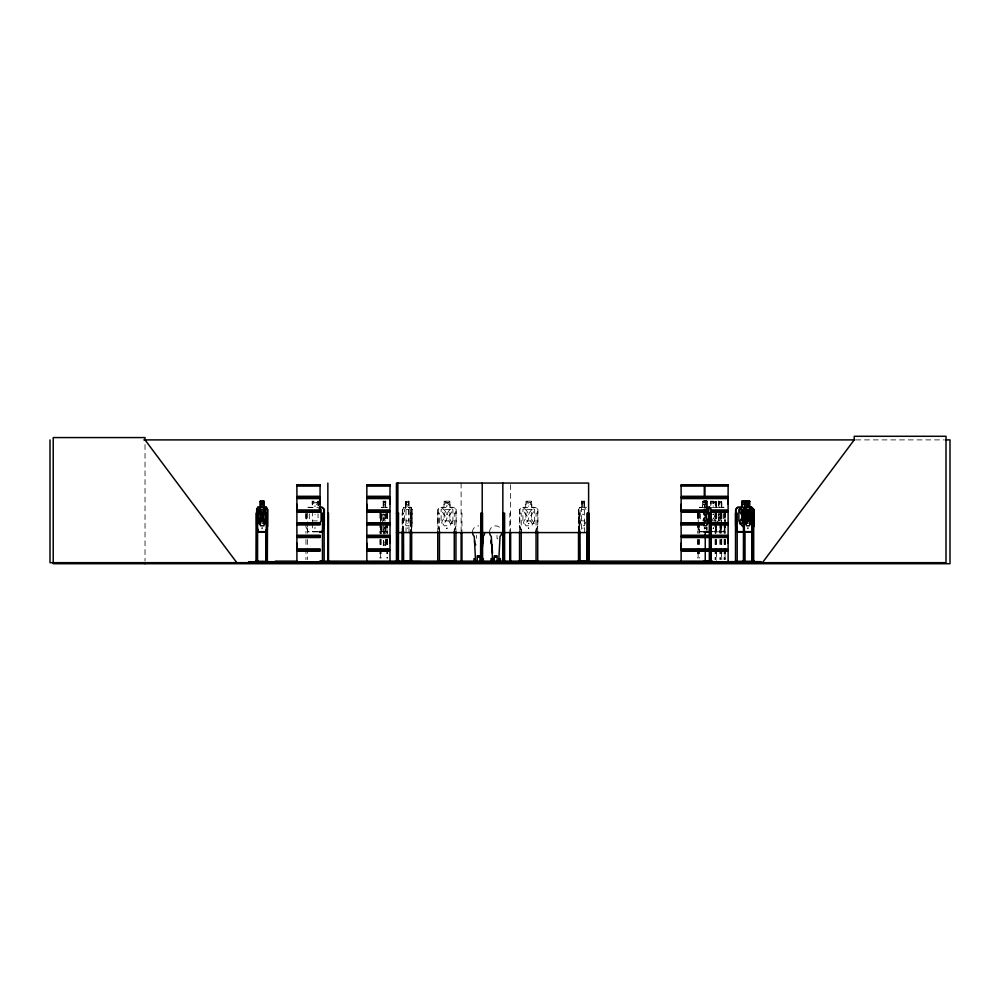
<?xml version="1.0" encoding="UTF-8"?>
<svg xmlns="http://www.w3.org/2000/svg" width="1000" height="1000" viewBox="0 0 1000 1000"><rect width="100%" height="100%" fill="white"/><g stroke="black" fill="none" stroke-linecap="round" stroke-linejoin="round"><path stroke-width="0.75" stroke-dasharray="5 3.75" d="M583 505.737L582.875 506.337M380.812 520.85L381.6 514.75L387.738 514.75M381 520.85L381.775 514.75M384.475 514.125L384.45 514.05M384.475 503.038L384.45 502.962M315 506.012L314.913 506.337M583.05 514.7L582.913 514.05L583.088 514.688M410.775 531.85L412.05 526.038L412.1 509.412L412 525.8L410.95 531.85M406.012 507.488L404.487 509.513L404.487 520.887L406.012 525.763L408.85 525.763L410.375 520.887L410.375 509.513L408.95 507.262M408.9 509.75L406.012 509.513M412.1 509.412L410.925 507.275M719.788 503.612L719.938 502.962M719.788 514.7L719.938 514.05M723.825 531.85L725.025 525.763M725.138 525.8L723.988 531.85L712.6 531.85M719.75 503.587L719.875 502.962M719.75 514.688L719.875 514.05M383.612 520.662L384.275 517.8L384.95 520.662M385.438 525.95L384.775 528.812L384.1 525.95M384.175 534.212L384.812 531.525L385.45 534.212M382.438 521.775L383.738 516.462L383.113 513.925M383.325 533.938L384.263 530.112L383.288 526.15M386.287 526.163L385.312 530.15L386.238 533.95M385.412 513.95L384.787 516.5L386.1 521.788M713.112 503.612L713.312 502.938L713.55 503.6M713.112 514.7L713.312 514.025L713.55 514.688M719.338 520.662L720.212 517.8L721.1 520.662M719.562 531.65L721.375 525.763M719.688 531.85L721.65 525.8M585.575 522.112L584.438 525.763L581.587 525.763L580.062 520.887L580.062 509.513L581.587 507.488M717.812 521.775L719.513 516.462L718.688 513.925M721.7 513.95L720.888 516.5L722.588 521.788M713.037 503.587L713.238 502.962L713.475 503.612M713.037 514.688L713.238 514.05L713.475 514.7M314.938 514.538L315.225 514.538M446.887 514.125L447.1 514.7M528.525 514.538L528.8 514.538M446.887 503.038L447.1 503.612M453.925 531.65L455.95 525.763M454.487 530.65L456.163 525.8L456.163 509.425L454.012 507.275L450.062 507.275L450.062 501.188L443.975 501.188L443.975 507.275L439.812 507.275L437.875 509.462L437.875 525.788L439.762 531.85M535.688 531.65L537.725 525.763M536.25 530.65L537.925 525.8L537.925 509.425L535.775 507.275L531.838 507.275L531.838 501.188L525.737 501.188L525.737 507.275L521.587 507.275L519.65 509.462L519.538 531.725M582.975 506.262L582.875 505.637L582.863 506.3M402.688 531.725L402.688 509.462L403.65 507.275L406.05 507.275M402.788 509.538L403.875 507.275M579.375 531.85L578.4 525.788L578.438 509.462L579.362 507.275L581.663 507.275M578.5 531.725L578.612 509.462L579.587 507.275M579.637 507.488L578.713 509.538L579.562 531.85M712.412 520.087L713.55 517.8L715.275 521.225M715.975 513.95L714.638 516.5L717.425 521.788M315.2 505.9L314.9 506.3M528.787 505.9L528.488 506.3M384.513 528.525L384.412 527.825L384.4 528.488M407.413 528.45L407.413 527.9M314.925 527.825L315.225 527.925M528.775 528.525L528.787 527.825L528.5 528.488M407.388 506.337L407.413 505.637M719.912 528.45L719.912 527.9M713.312 528.525L713.462 527.85L713.15 528.488M446.925 528.45L446.763 528.525M446.912 528.525L447.088 527.85L446.737 528.488M447.15 503.625L446.962 502.962M447.15 514.725L446.962 514.05M855.763 439.9L943.825 439.9M383.062 501.188L385.788 501.188L385.788 507.275M584.712 501.188L581.487 501.188L581.587 531.85M383.15 501.388L385.7 501.388M405.825 501.388L408.85 501.388M581.587 501.388L584.612 501.388M710.863 501.388L716.025 501.388M718.425 501.388L721.7 501.388M384.438 505.712L384.412 506.337M713.213 505.712L713.138 506.3M719.862 505.712L719.825 506.337M446.75 506.337L447.05 505.662L446.712 506.3M308 507.275L312.362 507.275M381.325 507.275L383.25 507.275M385.6 507.275L387.438 507.275M408.775 507.275L411.025 507.262L403.7 507.488M586.675 507.275L584.538 507.262M699.488 507.275L702.425 507.275M716.038 507.275L719.725 507.275M721.637 507.275L723.962 507.275M308.087 507.488L318.05 507.488M381.362 507.488L387.4 507.488M579.45 507.488L586.638 507.488M699.55 507.488L702.575 507.488L702.425 501.188L702.288 507.275M710.863 507.488L723.913 507.488M402.688 509.462L402.95 531.725M581.55 509.513L584.487 509.75M411.675 513.15L410.288 513.15L410.288 531.725M455.95 513.15L454.275 513.15L454.275 531.725M461.112 513.15L461.95 513.15L461.95 531.625M510.637 513.15L509.8 513.15L509.8 531.625M519.538 513.15L521.213 513.15L521.213 531.725M537.725 513.15L536.05 513.15L536.05 531.725M578.5 513.15L579.913 513.15L579.913 531.725M381.65 514.963L387.675 514.963M312.362 520.887L318.05 520.887L318.05 513.775M385.712 520.85L383.325 520.887L383.325 513.775M406.012 520.887L408.85 520.887L408.85 509.513M581.587 520.887L584.438 520.887M712.138 520.887L715.938 520.887L716.012 513.15M721.525 520.887L718.425 520.887L718.425 513.775M713.175 528.525L713.312 527.9M317.438 531.65L308.087 531.65L306.262 525.763M381.362 531.65L387.4 531.65M699.55 531.65L702.525 531.65M711.75 531.65L723.913 531.65M317.962 531.85L307.95 531.85L306.062 525.788M387.463 531.85L381.3 531.85L380.513 525.788M699.45 531.85L702.487 531.85M383.35 545.225L385.9 545.225M528.688 527.9L528.513 528.513M582.962 527.9L582.863 528.488M407.475 523.175L407.475 523.275M528.9 523.2L528.538 523.812L528.875 523.275M584.438 507.488L585.95 509.513M410.75 507.275L411.9 509.513M410.7 507.488L411.725 509.513L411.675 531.725M521.675 531.65L519.85 525.763L519.85 509.538L521.675 507.488L535.688 507.488L537.725 509.513L537.725 531.725M519.65 525.788L521.525 531.85M439.913 531.65L438.075 525.763L438.075 509.538L439.913 507.488L453.925 507.488L455.95 509.513L455.95 531.725M698.263 525.763L699.7 531.65M697.975 525.8L699.6 531.85M583.088 503.6L582.975 502.962L583.05 503.612M715.263 525.763L716.263 531.65M715.088 525.763L716.175 531.85M403.875 531.65L402.688 525.788L403.625 531.85M402.788 525.763L403.85 531.85M380.6 525.763L381.488 531.85M725.562 513.15L725.562 520.887M725.562 522.438L725.562 533.275M725.562 539.462L725.562 547.2M725.562 548.75L725.562 559.587M725.138 510.913L725.138 521.337M724.963 510.913L725.025 524.288M725.025 525.538L725.025 533.275M725.025 539.462L725.025 550.3M725.025 551.85L725.025 559.587M724.85 510.988L724.85 521.337M724.65 513.15L724.65 520.887M724.65 522.438L724.65 533.275M724.65 539.462L724.65 547.2M724.65 548.75L724.65 559.587M724.112 513.15L724.112 520.887M724.112 522.438L724.112 533.275M724.112 539.462L724.112 547.2M724.112 548.75L724.112 559.587M723.188 513.775L723.188 520.887M721.8 507.275L721.8 501.188L718.312 501.188L718.425 507.488M721.637 501.188L721.7 507.488M721.75 513.15L721.65 521.337M721.75 522.438L721.75 533.275M721.75 539.462L721.75 547.2M721.75 548.75L721.75 559.587M721.525 501.388L721.525 507.488M721.462 513.15L721.462 524.288M721.462 525.538L721.462 533.275M721.462 539.462L721.462 550.3M721.462 551.85L721.462 559.587M721.375 510.988L721.375 521.337M720.263 513.15L720.263 520.887M720.263 522.438L720.263 533.275M720.263 539.462L720.263 547.2M720.263 548.75L720.263 559.587M719.963 513.15L719.963 520.887M719.963 522.438L719.963 533.275M719.963 539.462L719.963 547.2M719.963 548.75L719.963 559.587M718.475 501.188L718.587 507.488M718.65 513.775L718.65 520.887M716.75 513.775L716.75 520.887M716.55 513.15L716.55 523.987M716.55 525.538L716.55 533.275M716.55 539.462L716.55 550.3M716.55 551.85L716.55 562.675M716.213 507.275L716.213 501.188L710.688 501.188L710.688 505.763M716.125 501.188L716.025 507.488M716.012 522.438L716.012 533.275M716.012 539.462L716.012 547.2M716.012 548.75L716.012 559.587M715.938 501.388L715.938 507.488M715.938 513.775L715.938 520.887M715.638 513.15L715.638 520.887M715.638 522.438L715.638 533.275M715.638 539.462L715.638 547.2M715.638 548.75L715.638 559.587M715.263 511.012L715.15 521.337M715.088 513.15L715.088 533.275M715.088 539.462L715.088 547.2M715.088 548.75L715.088 559.587M710.775 501.188L710.775 505.763M707.038 527.087L707.038 530.175M706.737 527.087L706.737 530.175M700.413 513.775L700.413 520.887M699.3 513.15L699.3 520.887M699.3 522.438L699.3 533.275M699.3 539.462L699.3 547.2M699.3 548.75L699.3 558.038M698.85 513.15L698.85 520.887M698.85 522.438L698.85 533.275M698.85 539.462L698.85 547.2M698.85 548.75L698.85 558.038M698.263 510.988L698.263 521.337M698.112 513.15L698.112 524.288M698.112 525.538L698.112 533.275M698.112 539.462L698.112 550.3M698.112 551.85L698.112 558.038M697.975 513.9L697.975 521.337M697.663 513.15L697.663 520.887M697.663 522.438L697.663 533.275M697.663 539.462L697.663 547.2M697.663 548.75L697.663 558.038M584.538 501.188L584.612 507.488M584.438 501.388L584.438 531.838M581.663 501.188L581.763 507.488M579.35 513.15L579.35 531.725M579.062 513.15L579.062 531.725M510.637 484.613L510.637 531.625M497.025 535.4L497.025 538.362A4.125 4.125 0 0 1 497.875 539.025M476.637 535.4L476.637 538.362M461.112 483.062L461.112 531.625M439.45 531.725L439.45 513.15L437.762 513.15L437.762 531.725M411.112 513.15L411.112 531.725M410.85 513.15L410.85 531.725M408.95 531.838L408.95 501.188L405.725 501.188L405.725 507.275M408.775 501.188L408.85 507.488M406.012 501.388L406.05 531.85M405.9 501.188L405.825 507.488M403.512 531.725L403.512 513.15L402.125 513.15L402.125 531.725M387.475 513.15L387.475 520.887M387.475 522.438L387.475 533.275M387.475 539.462L387.475 547.2M387.475 548.75L387.475 558.038M387.362 513.15L387.362 520.887M387.362 522.438L387.362 533.275M387.362 539.462L387.362 547.2M387.362 548.75L387.362 558.038M386.975 513.775L386.975 520.887M386.987 525.725L386.987 534.25M386.775 513.15L386.775 520.887M386.775 522.438L386.775 533.275M386.775 539.462L386.775 547.2M386.775 548.75L386.775 558.038M385.988 539.325L385.988 545.425L383.263 545.425L383.45 539.325M385.9 539.125L385.8 545.425M385.6 501.188L385.7 507.488M385.7 513.775L385.7 520.887M385.712 525.725L385.712 534.25M385.712 540.65L385.712 545.225M385.525 501.388L385.525 507.488M383.537 540.65L383.537 545.225M383.325 501.388L383.325 507.488M383.35 525.725L383.35 534.25M383.25 501.188L383.15 507.488M382.062 513.775L382.062 520.887M382.075 525.725L382.075 534.25M381.175 513.15L381.175 520.887M381.175 522.438L381 534.138L380.812 526.763M381.175 539.462L381.175 547.2M381.175 548.75L381.175 558.038M380.788 513.962L380.788 524.288M380.6 511.012L380.588 523.987M380.588 525.538L380.725 534.2M380.588 539.462L380.588 550.3M380.588 551.85L380.588 558.038M380.475 513.15L380.513 521.337M380.475 522.438L380.475 533.275M380.475 539.462L380.475 547.2M380.475 548.75L380.475 558.038M379.888 513.15L379.888 520.887M379.888 522.438L379.888 533.275M379.888 539.462L379.888 547.2M379.888 548.75L379.888 558.038M318.25 505.763L318.25 501.188L312.15 501.188L312.15 507.275M318.05 505.962L318.05 501.388L312.362 501.388L312.362 507.488M314.925 527.863L314.925 528.488M312.362 511L312.362 521.425M312.362 522.925L312.362 531.85M309.312 513.775L309.312 520.887M307.625 513.15L307.625 533.275M307.625 539.462L307.625 559.587M306.262 513.962L306.262 524.288M306.062 513.913L306.062 524.312M305.95 513.15L305.95 520.887M305.95 522.438L305.95 533.275M305.95 539.462L305.95 547.2M305.95 548.75L305.95 559.587M145.025 444.562L145.025 561.125M489.475 532.05A6.188 6.188 0 0 1 501.025 528.95M472.45 532.05A6.188 6.188 0 0 1 478.638 525.862M452.35 523.488L450.387 523.688L447.038 517.8C444.738 527.013 437.225 525.188 445.737 516.462C437.713 508.25 444.575 506.287 446.938 515.075C449.237 506.325 456.525 508.162 448.263 516.5L452.35 523.488M534.125 523.488L532.163 523.688L528.812 517.8C526.512 527.013 518.987 525.188 527.513 516.462C519.487 508.25 526.337 506.287 528.713 515.075C531.013 506.325 538.288 508.162 530.025 516.5L534.125 523.488M314.938 503.45L314.962 503.375M528.525 503.45L528.538 503.375M452.912 520.887L449.862 525.763L444.175 525.763L441.125 520.887L441.125 509.513L444.175 507.488L444.175 501.388L449.862 501.388L449.862 507.488L452.912 509.513L452.912 520.887M534.675 520.887L531.625 525.763L525.938 525.763L522.9 520.887L522.9 509.513L525.938 507.488L525.938 501.388L531.625 501.388L531.625 507.488L534.675 509.513L534.675 520.887M317.025 502.4L313.375 502.4L313.375 504.438L317.025 504.438L317.025 502.4M385.275 502.4L383.75 502.4L383.75 504.438L385.275 504.438L385.275 502.4M408.338 502.4L406.512 502.4L406.512 504.438L408.338 504.438L408.338 502.4M448.85 502.4L445.188 502.4L445.188 504.438L448.85 504.438L448.85 502.4M530.612 502.4L526.962 502.4L526.962 504.438L530.612 504.438L530.612 502.4M583.925 502.4L582.1 502.4L582.1 504.438L583.925 504.438L583.925 502.4M715.037 502.4L711.775 502.4L711.775 504.438L715.037 504.438L715.037 502.4M720.975 502.4L718.975 502.4L718.975 504.438L720.975 504.438L720.975 502.4M449.862 509.513L444.175 509.513L444.175 520.887L449.862 520.887L449.862 509.513M531.625 509.513L525.938 509.513L525.938 520.887L531.625 520.887L531.625 509.513M385.288 542.175L383.775 542.175L383.775 544.2L385.288 544.2L385.288 542.175"/><path stroke-width="1.5" d="M320.075 548.913L296.9 548.913L296.925 543.225M296.9 509.963L296.9 498.587L320.075 498.587L320.05 509.963L296.9 509.963L296.925 504.275M320.05 504.275L320.05 498.587M366.838 548.913L366.838 537.537L390.012 537.537L389.988 548.913L366.838 548.913L366.863 543.225M366.838 509.963L366.838 498.587L390.012 498.587L389.988 509.963L366.838 509.963L366.863 504.275M389.988 543.225L389.988 537.537M389.988 504.275L389.988 498.587M704.287 548.913L681.125 548.913L681.137 543.225M704.287 509.963L681.125 509.963L681.137 504.275M728.088 543.225L728.088 537.537L710.738 537.537M728.088 504.275L728.088 498.587L704.938 498.587M318.888 562.575L337.45 562.513M482.463 546.875L483.025 536.425A6.188 6.188 0 0 0 484.625 533.65M498.762 560.3L500.05 536.425A6.188 6.188 0 0 0 501.65 533.65M747.85 506.337L747.85 505.637L747.887 506.262M262.05 506.337L262.087 505.712M748.025 514.7L747.9 514.05L748.075 514.688M371.225 562.675L420.075 562.675M751.5 531.65L752.525 525.763M751.575 531.85L752.7 525.763L752.8 509.425L752.7 562.675M751.75 531.85L752.625 525.8M262.3 514.688L262.1 514.05M266.175 531.85L267.562 525.8L267.562 509.425L266.3 507.275L263.825 507.275M267.438 525.763L266.337 531.85L257.775 531.85M262.3 503.6L262.1 502.962M570.15 562.675L596.613 562.675M735.588 561.737L742.925 561.65M710.375 528.825L710.9 509.462L709.525 507.275M248.113 562.675L275.25 562.638L275.287 561.138L296.95 561.138M248.637 562.425L248.688 561.65L248.713 562.675M690.45 562.675L733.737 562.675M478.812 556.312C478.4 558.038 479.125 556.287 478.263 556.562M495.838 556.312C494.8 556.062 496.287 558.875 495.85 556.125M324.137 525.763L322.113 531.65L318.988 531.65M744.925 503.6L744.575 502.962M752.688 528.713L753.7 525.763M752.65 529.438L753.9 525.8L753.9 509.425L751.75 507.275L749.125 507.275M497.85 562.65L497.212 562.625L507.388 562.513M703.225 520.662L704.362 517.8C706.15 527.487 711.213 524.525 705.288 516.462C710.863 508.913 706.275 505.812 704.438 515.075L703.35 512.4M304.662 562.675L305.438 562.55M436.538 562.675L437.413 562.513M518.312 562.675L519.175 562.513M734.287 562.675L761.6 562.675M744.312 531.85L743.35 525.788L743.35 509.462L744.338 507.275L746.625 507.275M743.45 509.538L744.513 507.275M743.375 560.875L743.4 562.675L743.525 509.462L744.562 507.488M748.037 523.275L748.037 523.175M257.975 507.275L256.8 509.538L256.613 562.675L256.5 560.875M743.5 520.087C740.013 528.175 736.8 522.288 743.487 516.462C737.85 512.4 739.538 504.975 743.15 512.4M744.5 506.337L744.762 505.65L744.55 506.262M319.575 523.325L321.087 520.887L321.087 509.513L319.062 508.162M762.425 562.675L854.225 439.9L854.225 436.287L946.012 436.287L946.012 562.675L50 562.675L50 439.9M478.113 556.475L479.075 556.562M495.138 556.475L496.1 556.562M262.262 523.275L262.262 523.175M296.875 562.625L320.087 562.175M704.5 523.2L704.688 523.862L704.575 523.225M704.725 505.712L704.788 506.3M320.087 523.25L296.675 523.538L320.087 523.7M704.312 523.25L680.9 523.538L704.312 523.7M366.838 523.225L366.838 512.25L390.012 512.25L390.012 523.225L366.625 523.538L390.037 523.7M704.65 527.9L704.65 528.525L704.762 527.825M744.887 503.625L744.638 502.938M143.85 439.9L854.7 439.9M945.312 439.9L950 439.9L950 563.713L53.225 563.713L53.225 437.575L145.025 437.575L145.025 439.9L236.812 562.675M320.075 484.825L296.9 484.825L320.087 484.875M704.287 484.825L681.125 484.825L704.312 484.875M296.875 485.275L320.087 485.275L296.875 485.325L296.925 496.3L320.075 496.3L320.075 485.337M366.825 485.275L390.037 485.275L389.988 496.3L366.838 496.3L366.838 485.337L390.037 485.325M681.1 485.275L704.312 485.275L681.1 485.325L681.137 496.3L704.287 496.3L704.287 485.337M704.925 485.275L728.138 485.275L728.088 496.3L704.938 496.3L704.938 485.337L728.138 485.325M296.925 486L320.05 486M366.863 486L389.988 486M681.137 486L704.262 486M704.963 486L728.088 486M296.737 497.088L320.225 497.088M366.675 497.088L390.175 497.088M680.962 497.088L704.45 497.088M704.788 497.088L728.275 497.088M296.737 497.8L320.225 497.8M366.675 497.8L390.175 497.8M680.962 497.8L704.45 497.8M704.788 497.8L728.275 497.8M704.287 498.587L681.125 498.587L681.125 509.963M703.713 501.188L706.737 501.188L706.737 507.275M749.712 501.188L741.712 501.188L741.712 507.275L737.562 507.275L735.625 509.462L735.625 525.788L737.5 531.85L751.812 531.85M260.375 501.388L263.863 501.388M703.763 501.388L706.587 501.388M749.613 501.388L741.912 501.388L741.912 507.488L738.875 509.513L738.875 520.887L741.912 525.763M703.288 502.4L705.875 502.4L705.875 504.438L703.288 504.438M746.587 502.4L742.938 502.4L742.938 504.438L746.587 504.438M260.413 507.275L257.812 507.275L256.675 509.462L256.675 525.788L257.95 531.85M319.562 507.275L322.188 507.275L324.338 509.425L324.338 525.8L322.25 531.85L319.387 531.85M706.587 507.275L709.675 507.275L711.038 509.462L710.975 561.138M257.863 507.488L266.25 507.488M319.4 507.488L322.113 507.488L324.137 509.513L324.137 561.138M703.913 507.488L709.6 507.488L710.75 509.538L710.75 525.763M267.562 509.425L267.325 562.675M703.913 509.513L706.587 509.513L706.587 520.887L703.913 520.887M710.738 509.963L728.112 509.963L728.112 498.587M296.737 510.763L320.225 510.763M366.675 510.763L390.175 510.763M680.962 510.763L704.45 510.763M710.65 510.763L728.275 510.763M296.737 511.463L320.225 511.463M366.675 511.463L390.175 511.463M680.962 511.463L704.45 511.463M710.65 511.463L728.275 511.463M320.075 512.25L296.9 512.25L296.9 523.225M704.287 512.25L681.125 512.25L681.125 523.225M710.738 512.25L728.112 512.25L728.112 523.225L710.725 523.225M267.275 513.15L266.288 513.15L266.175 562.675M324.137 513.15L322.463 513.15L322.463 561.138M396.438 513.15L398.525 513.15M502.837 513.15L504.613 513.15L504.613 560.875M710.975 513.15L709.338 513.15L709.338 561.138M743.475 513.15L744.325 513.15L744.425 562.675M704.575 514.538L704.75 514.462M296.925 522.925L320.05 522.925M366.863 522.925L389.988 522.925M681.137 522.925L704.262 522.925M710.75 522.925L728.088 522.925M710.725 523.825L728.138 523.825M296.9 523.837L320.075 523.837M366.838 523.837L390.012 523.837M681.125 523.837L704.287 523.837M710.738 523.837L728.112 523.837M296.875 524.225L320.087 524.225L296.875 524.25L296.925 535.25L320.075 535.25M366.825 524.225L390.037 524.225L389.988 535.25L366.838 535.25L366.838 524.288L390.037 524.275M681.1 524.225L704.312 524.225L681.1 524.275L681.137 535.25L704.287 535.25M728.138 524.225L710.725 524.225L728.138 524.275L728.088 535.25L710.738 535.25M296.925 524.95L320.05 524.95M366.863 524.95L389.988 524.95M681.137 524.95L704.262 524.95M710.75 524.95L728.088 524.95M703.913 525.763L706.587 525.763L708.75 520.887L708.75 509.513L706.587 507.488L706.587 501.188M743.35 525.788L744.562 531.65M257.863 531.65L266.25 531.65M703.8 531.65L709.6 531.65M751.675 531.65L737.65 531.65L735.825 525.763L735.825 509.538L737.65 507.488L751.675 507.488L753.7 509.513L753.7 562.675M703.787 531.85L709.712 531.85M396.438 532.587L587.062 532.587M704.938 535.25L708.35 535.25M296.737 536.038L320.225 536.038M366.675 536.038L390.175 536.038M680.962 536.038L704.45 536.038M704.788 536.038L708.225 536.038M710.65 536.038L728.275 536.038M296.737 536.75L320.225 536.75M366.675 536.75L390.175 536.75M680.962 536.75L704.45 536.75M704.788 536.75L708.225 536.75M710.65 536.75L728.275 536.75M320.075 537.537L296.9 537.537L296.9 548.913M704.287 537.537L681.125 537.537L681.125 548.913M704.938 537.537L708.35 537.537M704.938 548.913L708.35 548.913M710.738 548.913L728.112 548.913L728.112 537.537M296.737 549.712L320.225 549.712M366.675 549.712L390.175 549.712M680.962 549.712L704.45 549.712M704.788 549.712L708.225 549.712M710.65 549.712L728.275 549.712M296.737 550.413L320.225 550.413M366.675 550.413L390.175 550.413M680.962 550.413L704.45 550.413M704.788 550.413L708.225 550.413M710.65 550.413L728.275 550.413M320.075 551.2L296.9 551.2L296.9 562.175M704.287 551.2L681.125 551.2L681.125 562.175M704.938 551.2L708.35 551.2M710.738 551.2L728.112 551.2L728.112 562.175L713.525 562.175M482.55 558.638L483.325 558.638L483.325 561.862M500.288 558.638L500.288 561.862L500.35 558.638L499.562 558.638L499.625 561.213M255.925 560.875L257.75 560.875M267.438 560.875L265.613 560.875L265.663 562.675M322.262 560.875L324.325 560.875M327.638 560.875L328.688 560.875M396.262 560.875L398.713 560.875M401.975 560.875L403.675 560.875M410.138 560.875L411.838 560.875M437.575 560.875L456.15 560.875M461.012 560.875L462.05 561.388M482.713 560.875L480.588 561.388L480.763 513.15L482.537 513.15L482.6 561.213M502.675 560.875L504.45 561.388M510.737 560.875L509.7 561.388M519.338 560.875L537.913 560.875M578.35 560.875L580.013 561.388M589.113 560.875L586.75 561.388M711.137 560.875L709.2 561.388M743.312 560.875L744.975 561.388M320.163 561.138L712.2 561.138L712.2 562.675M257.188 561.388L266.175 561.388M319.375 561.388L322.262 561.388M327.837 561.388L328.5 561.388L328.5 513.15L327.837 513.15L327.837 561.388L327.85 483.062M398.525 561.388L397.863 561.388L397.875 483.062M403.05 561.388L410.75 560.875M703.363 561.388L709.65 561.388M737.387 561.388L752.312 561.388M248.637 561.737L263.762 561.65L263.762 562.675M267.125 561.65L274.725 561.737L274.8 562.55M412.688 561.65L412.688 562.675L412.587 561.65L420.325 561.65L420.312 562.675M711.612 561.65L717.537 561.737L717.45 562.675M726.95 561.65L733.2 561.65L733.175 562.675M296.925 561.875L320.05 561.875M713.538 561.875L728.088 561.875M478.175 562.55L488.038 562.675M538.175 562.55L538.95 562.675M262.15 527.9L262.038 528.488M495.887 556.125L495.188 556.862M747.938 527.9L747.85 528.488M495.45 557.1L495.613 557.025M456.312 562.513L457.175 562.675M274.675 561.65L274.65 562.675M745.1 561.65L745.212 562.55M263.863 507.488L265.65 509.513L265.65 520.887L263.863 525.763L260.538 525.763L258.75 520.887L258.75 509.513L260.538 507.488L260.413 501.188M266.137 507.275L267.438 509.513M266.087 507.488L267.275 509.513M751.538 507.275L752.7 509.513M751.5 507.488L752.525 509.513M748.075 503.6L747.962 502.962L748.025 503.612M256.962 525.763L258.038 531.65M743.45 525.763L744.488 531.85M492.5 553.55L492.038 544.862A4.125 4.125 0 0 1 491.388 539.875M492.738 557.888L492.9 560.788M492.575 560.3L491.287 536.425A6.188 6.188 0 0 1 489.688 533.65M475.55 560.3L474.263 536.425A6.188 6.188 0 0 1 472.663 533.65M761.075 562.675L761.075 561.65L745.075 561.65L745.075 562.675M753.888 562.675L753.888 560.875L751.7 560.875L751.75 562.675M753.5 560.875L753.5 562.675M753.238 560.875L753.238 562.675L753.263 513.15L751.85 513.15L751.85 562.675M752.588 560.875L752.438 562.675M752.412 531.725L752.312 562.675M752.025 531.725L752.025 561.138M749.538 501.188L749.613 507.488M749.438 501.388L749.438 507.488L750.975 509.513L750.975 520.887L749.438 525.763L746.55 525.763L745 520.887L745 509.513L746.55 507.488L746.45 501.188M746.625 501.188L746.725 507.488M744.875 531.725L744.875 561.138M744.137 560.875L744.137 562.675M744.062 560.875L744.062 562.675M741.912 509.513L741.912 520.887M737.387 562.675L737.387 560.875L735.312 560.875L735.312 562.675M737.188 562.675L737.188 513.15L735.512 513.15L735.512 562.675M737 560.875L737 562.675M735.7 560.875L735.65 562.675M711.712 561.138L711.712 562.675M710.525 513.15L710.525 561.138M705.25 531.725L705.25 561.138M704.788 527.863L704.788 528.488M588.938 560.875L588.938 513.15L587.175 513.15L587.175 560.875M588.612 560.875L588.612 483.062L396.438 483.062L396.438 560.875M587.5 513.15L587.5 560.875M587.413 531.725L587.312 561.388L579.45 561.388L579.35 531.725M586.85 531.725L587 561.388M579.913 531.725L579.913 561.138M579.062 531.725L579.062 561.138M578.5 531.725L578.5 561.138M537.725 531.725L537.725 561.138M536.05 531.725L536.05 561.138M521.213 531.725L521.213 561.138M519.538 531.725L519.538 561.138M510.637 533.162L510.637 560.875M509.8 533.162L509.8 560.875M503.162 513.15L503.162 560.875M502.837 483.062L502.837 560.875M497.125 561.213L497.125 555.8L494.288 555.8L494.288 561.213M491.775 561.213L491.775 558.638L491.012 558.638L491.062 561.862M482.212 483.062L482.212 560.875M481.075 533.162L481.075 560.875M480.1 561.213L480.1 555.8L477.262 555.8L477.262 561.213M474.75 561.213L474.75 558.638L473.988 558.638L474.038 561.862M461.95 533.162L461.95 560.875M461.112 533.162L461.112 560.875M455.95 531.725L455.95 561.138M454.275 531.725L454.275 561.138M439.45 531.725L439.45 561.138M437.762 531.725L437.762 561.138M418.9 561.65L418.9 562.675M418.825 561.65L418.825 562.675M417.25 561.65L417.25 562.675M416.438 561.65L416.525 562.675M415.712 561.65L415.712 562.675M414.175 561.65L414.175 562.675M414 561.65L414 562.675M411.675 531.725L411.675 561.138M410.85 531.725L410.85 561.138M410.288 531.725L410.188 561.388M408.275 562.675L408.263 561.65L400.538 561.65L400.538 562.675M406.85 561.65L406.85 562.675M406.775 561.65L406.775 562.675M405.188 561.65L405.188 562.675M404.387 561.65L404.475 562.675M403.512 531.725L403.612 561.388M403.663 561.65L403.663 562.675M402.688 531.725L402.688 561.138M402.125 531.725L402.125 561.138M402.125 561.65L402.125 562.675M401.95 561.65L401.95 562.675M400.637 561.65L400.637 562.675M399.1 561.138L399.1 562.675M398.512 513.15L398.387 560.875M398.212 533.162L398.062 561.388M395.487 561.138L395.487 562.675M390.012 562.175L389.988 551.2L366.838 551.2L366.838 562.175M266.863 560.875L266.863 562.675M266.75 525.538L266.75 562.675M266.562 560.875L266.562 562.675M265.775 530.175L265.775 562.675M263.988 507.275L263.988 501.188L260.25 501.188L260.25 507.275M263.825 501.188L263.7 507.488M257.712 560.875L257.712 562.675M257.562 562.675L257.6 513.15L256.087 513.15L256.125 562.675M256.887 560.875L256.8 562.675M145.025 562.675L145.025 563.713M482.7 540.875A4.125 4.125 0 0 1 482.7 543.013M475.788 544.862A4.125 4.125 0 0 1 474.725 540.875M750.938 523.488L749.875 523.513L748.238 517.8C746.812 527.938 743.4 523.9 747.588 516.462C743.662 509.525 746.712 505.375 748.188 515.075C749.625 505.387 752.9 509.475 748.863 516.5L750.938 523.488M265.1 523.488L263.962 523.688L261.988 517.8C260.163 527.85 256.512 524.038 261.225 516.462C256.663 509.263 260.312 505.562 261.938 515.075C263.512 505.575 267.413 509.2 262.712 516.5L265.1 523.488M704.675 503.038L704.675 503.038M478.587 556.538L478.762 557.188L478.575 556.538M390.012 484.825L366.838 484.825L390.037 484.875M728.112 484.825L704.938 484.825L728.138 484.875M263.275 502.4L261.125 502.4L261.125 504.438L263.275 504.438L263.275 502.4M748.925 502.4L747.062 502.4L747.062 504.438L748.925 504.438L748.925 502.4M263.863 509.513L260.538 509.513L260.538 520.887L263.863 520.887L263.863 509.513M749.438 509.513L746.55 509.513L746.55 520.887L749.438 520.887L749.438 509.513"/></g></svg>
